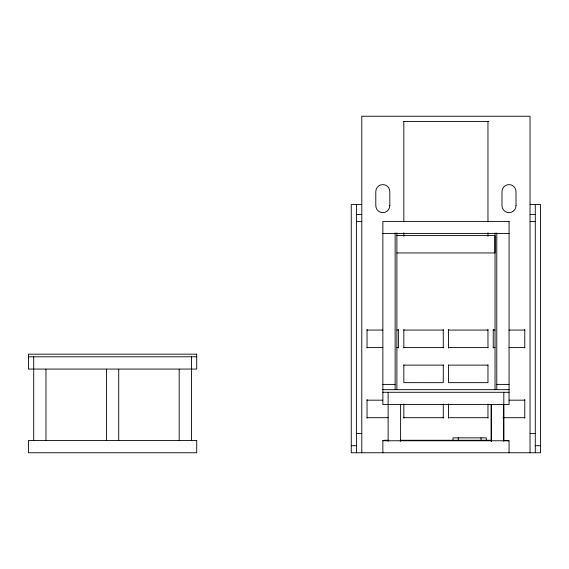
<?xml version="1.0" encoding="UTF-8"?>
<svg xmlns="http://www.w3.org/2000/svg" width="569" height="569" viewBox="0 0 569 569"><rect width="100%" height="100%" fill="white"/><g stroke="black" fill="none" stroke-linecap="round" stroke-linejoin="round"><path stroke-width="0.85" d="M403.407 121.496L488.821 121.496M361.777 204.52L351.258 204.52L351.258 452.76L540.55 452.76L540.55 204.52L530.031 204.52M356.514 214.57L361.777 214.57M530.031 214.57L535.294 214.57M356.514 221.604L361.777 221.604M530.031 221.604L535.294 221.604M382.866 233.489L509.063 233.489M396.828 235.424L494.98 235.424L494.98 252.949L396.828 252.949M367.033 330.07L382.809 330.07M396.828 330.07L398.584 330.07M403.841 330.07L443.272 330.07M448.536 330.07L487.967 330.07M493.231 330.07L494.98 330.07M508.999 330.07L524.774 330.07M367.033 347.595L382.809 347.595M396.828 347.595L398.584 347.595M403.841 347.595L443.272 347.595M448.536 347.595L487.967 347.595M493.231 347.595L494.98 347.595M508.999 347.595L524.774 347.595M28.45 356.799L196.71 356.799M403.841 365.127L443.272 365.127M448.536 365.127L487.967 365.127M382.866 384.402L395.135 384.402M496.794 384.402L509.063 384.402M382.866 389.665L509.063 389.665M382.866 392.29L509.063 392.29M367.033 400.178L382.809 400.178M508.999 400.178L524.774 400.178M367.033 417.703L388.065 417.703M403.841 417.703L443.272 417.703M448.536 417.703L487.967 417.703M502.868 417.703L524.774 417.703M356.514 433.478L361.777 433.478M530.031 433.478L535.294 433.478M384.338 440.271L388.755 440.271M400.235 440.271L491.175 440.271M388.2 440.491L382.866 440.491L382.866 452.76M400.626 440.491L491.246 440.491M503.686 404.559L503.686 440.491L508.942 440.762M382.866 440.762L509.063 440.762L509.063 452.76M351.258 445.719L356.514 445.719M535.294 445.719L540.55 445.719M535.294 204.52L535.294 452.76M530.031 452.76L530.031 116.24L361.777 116.24L361.777 452.76M524.774 329.316L524.774 347.965M524.774 399.474L524.774 418.123M503.8 392.29L503.8 441.366M496.794 232.863L496.794 389.665M495.037 232.913L495.037 389.665M493.231 329.316L493.231 347.965M491.317 404.559L491.317 441.366M491.196 404.559L491.196 441.366M487.967 121.496L487.967 221.853M487.967 232.749L487.967 236.284M487.967 329.316L487.967 347.965M487.967 364.836L487.967 382.653L448.536 382.653L448.536 364.921M487.967 403.912L487.967 418.123M486.296 440.491L486.296 437.86L452.995 437.86L452.995 440.491M481.04 437.86L481.04 440.491M458.251 437.86L458.251 440.491M448.536 329.43L448.536 348.064M448.536 403.962L448.536 418.158M443.272 329.43L443.272 348.064M443.272 364.921L443.272 382.667L403.841 382.653L403.841 364.836M443.272 403.962L443.272 418.158M403.841 121.496L403.841 221.853M403.841 232.749L403.841 236.284M403.841 329.316L403.841 347.965M403.841 403.912L403.841 418.123M400.612 404.559L400.612 441.366M398.584 329.316L398.584 347.965M396.892 232.913L396.892 389.665M395.135 232.863L395.135 389.665M388.122 392.29L388.122 441.366M367.033 329.316L367.033 347.965M367.033 399.474L367.033 418.123M356.514 204.52L356.514 452.76M191.454 356.799L191.454 369.068M191.454 369.238L191.454 440.321M179.185 369.238L179.185 440.321M118.715 369.238L118.715 440.321M106.446 369.238L106.446 440.321M45.975 369.238L45.975 440.321M33.706 356.799L33.706 369.068M33.706 369.238L33.706 440.321M509.063 221.405L382.866 221.405L382.866 404.559L509.063 404.559L509.063 221.405M196.71 354.167L28.45 354.167L28.45 369.068L196.71 369.068L196.71 354.167M196.71 440.491L28.45 440.491L28.45 452.76L196.71 452.76L196.71 440.491M516.012 205.629L516.012 191.604A7.013 7.013 0 0 0 508.999 184.598A7.013 7.013 0 0 0 501.993 191.604L501.993 205.629A7.013 7.013 0 0 0 508.999 212.642A7.013 7.013 0 0 0 516.012 205.629M389.815 205.629L389.815 191.604A7.013 7.013 0 0 0 382.809 184.598A7.013 7.013 0 0 0 375.796 191.604L375.796 205.629A7.013 7.013 0 0 0 382.809 212.642A7.013 7.013 0 0 0 389.815 205.629"/></g></svg>
